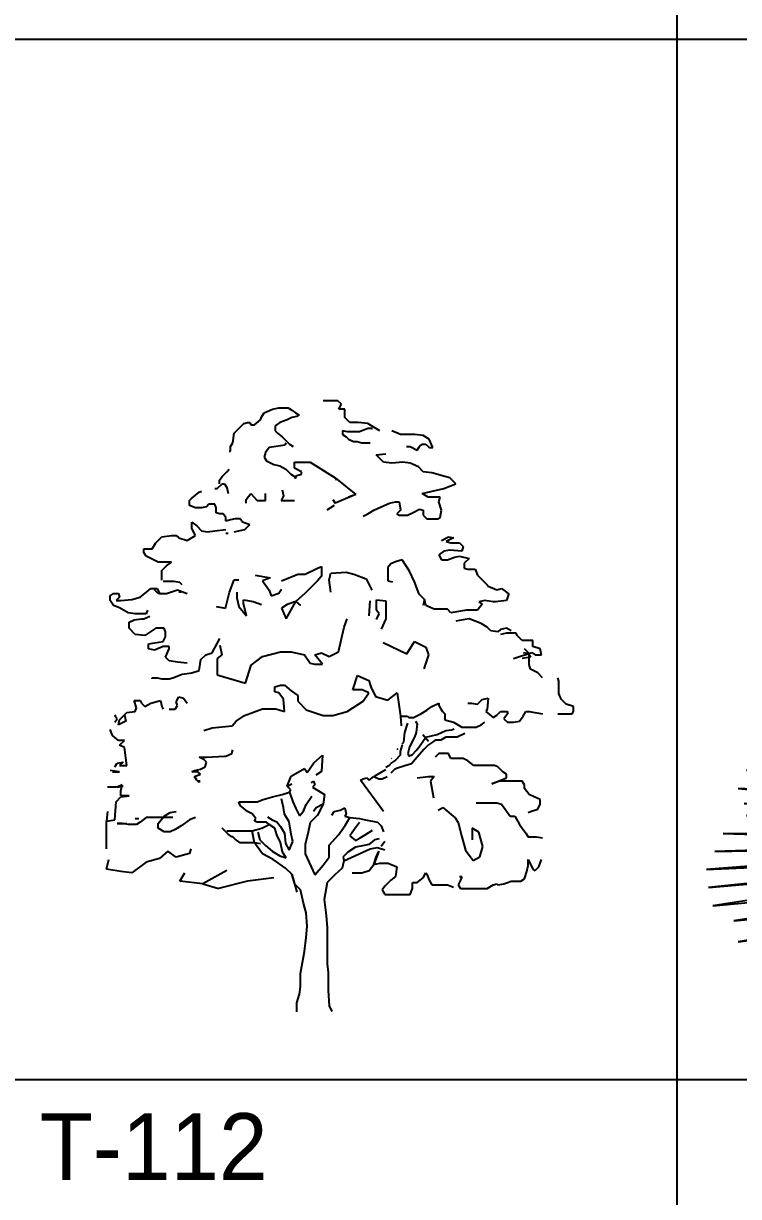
# Model space of a CAD drawing. Header units: millimetres. Extents: x 0 to 25200, y 0 to 17820.
# Drawn here: x 3224 to 4511, y 6852 to 8963 of the extents above; entities that cross this region are included whole.
import ezdxf
from ezdxf.enums import TextEntityAlignment as Align

# ---------------------------------------------------------------- set-up
doc = ezdxf.new("R2010")
doc.units = ezdxf.units.MM
doc.header["$LTSCALE"] = 100
doc.header["$MEASUREMENT"] = 0
for name, color, linetype in [('CO-TREE', 251, 'Continuous'), ('TB-FORM', 7, 'Continuous'), ('TB-TEXT', 4, 'Continuous')]:
    doc.layers.add(name, color=color, linetype=linetype)
doc.styles.add('DH-TEXT', font='')
doc.styles.get('DH-TEXT').set_extended_font_data('HY울릉도L')

# ---------------------------------------------------------------- blocks, each defined once
blk = doc.blocks.new('T-112')
at = {"layer": 'CO-TREE'}
for p, q in [((58.536, 1099.692), (47.7, 1099.692)), ((73.704, 1099.692), (58.536, 1099.692)), ((80.208, 1093.188), (73.704, 1099.692)), ((-62.856, 1071.504), (-58.524, 1078.008)), ((-58.524, 1078.008), (-43.356, 1084.512)), ((-43.356, 1084.512), (-32.508, 1086.684)), ((-32.508, 1086.684), (-15.168, 1086.684)), ((-15.168, 1086.684), (-8.664, 1082.352)), ((-8.664, 1082.352), (-2.16, 1078.008)), ((-2.16, 1078.008), (4.344, 1073.676)), ((75.876, 1084.512), (80.208, 1093.188)), ((80.208, 1084.512), (75.876, 1084.512)), ((86.712, 1084.512), (80.208, 1084.512)), ((86.712, 1073.676), (86.712, 1084.512)), ((-104.052, 1049.832), (-95.376, 1058.496)), ((-95.376, 1058.496), (-88.872, 1060.668)), ((-88.872, 1060.668), (-84.54, 1060.668)), ((-84.54, 1060.668), (-82.368, 1056.336)), ((-82.368, 1056.336), (-75.864, 1056.336)), ((-75.864, 1056.336), (-65.028, 1065)), ((-65.028, 1065), (-62.856, 1071.504)), ((-30.348, 1060.668), (-39.012, 1054.164)), ((-23.844, 1062.84), (-30.348, 1060.668)), ((-17.34, 1065), (-23.844, 1062.84)), ((-8.664, 1069.344), (-17.34, 1065)), ((0, 1071.504), (-8.664, 1069.344)), ((4.344, 1073.676), (0, 1071.504)), ((86.712, 1069.344), (86.712, 1073.676)), ((95.388, 1060.668), (86.712, 1069.344)), ((110.556, 1060.668), (95.388, 1060.668)), ((127.896, 1058.496), (110.556, 1060.668)), ((134.4, 1054.164), (127.896, 1058.496)), ((-114.888, 1023.816), (-112.716, 1041.156)), ((-112.716, 1041.156), (-104.052, 1049.832)), ((-112.716, 1041.156), (-112.716, 1041.156)), ((-39.012, 1054.164), (-39.012, 1045.5)), ((-39.012, 1045.5), (-34.68, 1041.156)), ((-34.68, 1041.156), (-26.004, 1034.652)), ((-26.004, 1034.652), (-19.5, 1028.148)), ((91.044, 1043.328), (82.38, 1045.5)), ((82.38, 1045.5), (82.38, 1038.996)), ((82.38, 1038.996), (88.884, 1034.652)), ((88.884, 1034.652), (93.216, 1030.32)), ((99.72, 1043.328), (91.044, 1043.328)), ((112.728, 1043.328), (99.72, 1043.328)), ((117.06, 1045.5), (112.728, 1043.328)), ((123.564, 1047.66), (117.06, 1045.5)), ((127.896, 1049.832), (123.564, 1047.66)), ((136.572, 1049.832), (127.896, 1049.832)), ((149.58, 1045.5), (134.4, 1054.164)), ((134.4, 1049.832), (136.572, 1049.832)), ((186.432, 1038.996), (171.252, 1045.5)), ((195.096, 1038.996), (186.432, 1038.996)), ((212.448, 1038.996), (195.096, 1038.996)), ((227.616, 1036.824), (212.448, 1038.996)), ((238.452, 1030.32), (227.616, 1036.824)), ((-119.22, 1017.312), (-114.888, 1023.816)), ((-119.22, 1008.648), (-119.22, 1017.312)), ((-49.86, 1015.152), (-56.352, 1006.476)), ((-36.852, 1017.312), (-49.86, 1015.152)), ((-21.672, 1019.484), (-36.852, 1017.312)), ((-19.5, 1023.816), (-21.672, 1019.484)), ((-19.5, 1028.148), (-13.008, 1021.656)), ((-19.5, 1023.816), (-19.5, 1023.816)), ((-13.008, 1021.656), (-6.504, 1017.312)), ((93.216, 1030.32), (101.892, 1025.988)), ((101.892, 1025.988), (108.396, 1025.988)), ((108.396, 1025.988), (117.06, 1023.816)), ((117.06, 1023.816), (123.564, 1023.816)), ((123.564, 1023.816), (132.24, 1023.816)), ((197.268, 1017.312), (197.268, 1017.312)), ((197.268, 1017.312), (203.772, 1017.312)), ((203.772, 1017.312), (216.78, 1010.808)), ((216.78, 1010.808), (221.112, 1017.312)), ((221.112, 1017.312), (225.444, 1021.656)), ((225.444, 1021.656), (231.948, 1021.656)), ((231.948, 1021.656), (238.452, 1015.152)), ((244.956, 1015.152), (238.452, 1030.32)), ((238.452, 1015.152), (244.956, 1015.152)), ((-121.392, 1008.648), (-119.22, 1008.648)), ((-56.352, 1006.476), (-58.524, 997.8)), ((-58.524, 997.8), (-54.192, 991.296)), ((143.076, 1002.144), (160.416, 1004.304)), ((156.084, 989.136), (143.076, 1002.144)), ((-130.056, 967.452), (-125.724, 971.796)), ((-125.724, 971.796), (-121.392, 976.128)), ((-54.192, 991.296), (-41.184, 984.804)), ((-41.184, 984.804), (-30.348, 982.632)), ((-30.348, 982.632), (-19.5, 976.128)), ((-19.5, 976.128), (-10.836, 967.452)), ((-4.332, 978.3), (-4.332, 989.136)), ((-4.332, 989.136), (23.844, 989.136)), ((8.676, 971.796), (-4.332, 978.3)), ((8.676, 967.452), (8.676, 971.796)), ((23.844, 989.136), (69.372, 960.948)), ((171.252, 986.964), (156.084, 989.136)), ((190.764, 989.136), (171.252, 986.964)), ((203.772, 986.964), (190.764, 989.136)), ((218.94, 980.46), (203.772, 986.964)), ((227.616, 971.796), (218.94, 980.46)), ((242.796, 969.624), (227.616, 971.796)), ((-143.064, 941.448), (-134.4, 950.112)), ((-138.732, 956.616), (-134.4, 963.12)), ((-138.732, 952.284), (-138.732, 956.616)), ((-138.732, 950.112), (-138.732, 952.284)), ((-134.4, 963.12), (-130.056, 967.452)), ((-134.4, 950.112), (-130.056, 950.112)), ((-130.056, 950.112), (-125.724, 943.608)), ((-10.836, 967.452), (-4.332, 963.12)), ((-4.332, 963.12), (-2.16, 958.788)), ((-2.16, 960.948), (0, 965.292)), ((-2.16, 960.948), (-2.16, 960.948)), ((0, 965.292), (8.676, 967.452)), ((69.372, 960.948), (71.544, 956.616)), ((69.372, 960.948), (106.224, 930.6)), ((71.544, 956.616), (71.544, 956.616)), ((266.64, 963.12), (242.796, 969.624)), ((264.468, 941.448), (286.14, 950.112)), ((275.304, 960.948), (266.64, 963.12)), ((286.14, 950.112), (275.304, 960.948)), ((-188.592, 924.096), (-175.584, 934.944)), ((-175.584, 934.944), (-171.252, 937.104)), ((-147.408, 941.448), (-145.236, 941.448)), ((-145.236, 941.448), (-143.064, 941.448)), ((-125.724, 943.608), (-123.552, 932.772)), ((-91.044, 921.936), (-82.368, 932.772)), ((-82.368, 932.772), (-71.532, 919.764)), ((-56.352, 919.764), (-56.352, 932.772)), ((-26.004, 939.276), (-23.844, 928.44)), ((106.224, 930.6), (69.372, 915.432)), ((106.224, 930.6), (93.216, 926.268)), ((225.444, 932.772), (264.468, 941.448)), ((236.292, 926.268), (225.444, 932.772)), ((-192.924, 919.764), (-188.592, 924.096)), ((-192.924, 911.1), (-192.924, 919.764)), ((-182.088, 906.756), (-192.924, 911.1)), ((-162.576, 908.928), (-171.252, 906.756)), ((-158.244, 913.26), (-162.576, 908.928)), ((-147.408, 913.26), (-158.244, 913.26)), ((-145.236, 906.756), (-147.408, 913.26)), ((-91.044, 917.604), (-91.044, 921.936)), ((-91.044, 915.432), (-91.044, 917.604)), ((-71.532, 919.764), (-56.352, 919.764)), ((-23.844, 928.44), (-28.176, 919.764)), ((-28.176, 919.764), (-23.844, 919.764)), ((-23.844, 919.764), (-15.168, 919.764)), ((-15.168, 919.764), (-4.332, 919.764)), ((67.2, 911.1), (60.696, 906.756)), ((65.04, 921.936), (69.372, 915.432)), ((138.744, 902.424), (151.74, 908.928)), ((151.74, 908.928), (166.92, 915.432)), ((166.92, 915.432), (177.756, 917.604)), ((177.756, 917.604), (184.26, 917.604)), ((184.26, 917.604), (186.432, 902.424)), ((257.964, 926.268), (236.292, 926.268)), ((255.792, 917.604), (257.964, 926.268)), ((260.136, 902.424), (255.792, 917.604)), ((-173.412, 906.756), (-182.088, 906.756)), ((-171.252, 906.756), (-173.412, 906.756)), ((-145.236, 898.092), (-145.236, 906.756)), ((-138.732, 895.92), (-145.236, 898.092)), ((-132.228, 895.92), (-138.732, 895.92)), ((-127.896, 889.416), (-132.228, 895.92)), ((-127.896, 882.912), (-127.896, 889.416)), ((-110.556, 887.256), (-119.22, 885.084)), ((-101.88, 887.256), (-110.556, 887.256)), ((-97.548, 880.752), (-101.88, 887.256)), ((60.696, 906.756), (54.192, 902.424)), ((119.232, 891.588), (127.896, 895.92)), ((127.896, 895.92), (138.744, 902.424)), ((186.432, 902.424), (179.928, 895.92)), ((179.928, 895.92), (184.26, 893.748)), ((184.26, 893.748), (199.44, 893.748)), ((199.44, 893.748), (208.104, 898.092)), ((208.104, 898.092), (221.112, 904.596)), ((221.112, 904.596), (227.616, 902.424)), ((227.616, 902.424), (227.616, 893.748)), ((227.616, 893.748), (234.12, 887.256)), ((234.12, 887.256), (253.632, 887.256)), ((253.632, 887.256), (257.964, 889.416)), ((257.964, 889.416), (260.136, 902.424)), ((-188.592, 869.904), (-188.592, 880.752)), ((-188.592, 880.752), (-179.916, 874.248)), ((-182.088, 856.908), (-188.592, 869.904)), ((-179.916, 874.248), (-171.252, 865.572)), ((-171.252, 865.572), (-160.404, 863.4)), ((-160.404, 863.4), (-147.408, 865.572)), ((-147.408, 865.572), (-127.896, 867.744)), ((-119.22, 885.084), (-127.896, 882.912)), ((-127.896, 882.912), (-127.896, 882.912)), ((-112.716, 863.4), (-93.204, 867.744)), ((-84.54, 876.408), (-97.548, 880.752)), ((-93.204, 867.744), (-86.7, 874.248)), ((-86.7, 874.248), (-84.54, 876.408)), ((-253.62, 843.9), (-242.784, 854.736)), ((-242.784, 854.736), (-225.444, 856.908)), ((-225.444, 856.908), (-216.768, 856.908)), ((-216.768, 856.908), (-212.436, 852.564)), ((-212.436, 852.564), (-197.256, 848.232)), ((-197.256, 848.232), (-182.088, 856.908)), ((-127.896, 861.24), (-123.552, 861.24)), ((260.136, 848.232), (273.144, 854.736)), ((281.808, 852.564), (268.8, 846.06)), ((268.8, 846.06), (277.476, 843.9)), ((273.144, 854.736), (281.808, 852.564)), ((-275.304, 826.548), (-275.304, 833.052)), ((-275.304, 833.052), (-260.124, 833.052)), ((-270.96, 820.056), (-275.304, 826.548)), ((-260.124, 833.052), (-253.62, 843.9)), ((264.468, 828.72), (255.792, 822.216)), ((275.304, 830.892), (264.468, 828.72)), ((296.988, 828.72), (275.304, 830.892)), ((277.476, 843.9), (292.644, 843.9)), ((292.644, 843.9), (299.148, 837.396)), ((299.148, 837.396), (296.988, 828.72)), ((-249.288, 809.208), (-270.96, 820.056)), ((-227.604, 809.208), (-249.288, 809.208)), ((-242.784, 794.04), (-234.108, 802.704)), ((-234.108, 802.704), (-225.444, 809.208)), ((-225.444, 809.208), (-227.604, 809.208)), ((168.984, 806.292), (163.86, 799.464)), ((177.516, 809.712), (168.984, 806.292)), ((189.468, 813.12), (177.516, 809.712)), ((203.124, 792.636), (189.468, 813.12)), ((189.468, 813.12), (189.468, 813.12)), ((255.792, 822.216), (260.136, 813.552)), ((260.136, 813.552), (270.972, 813.552)), ((270.972, 813.552), (283.98, 817.884)), ((283.98, 817.884), (292.644, 820.056)), ((292.644, 820.056), (309.996, 815.712)), ((309.996, 815.712), (301.32, 807.048)), ((301.32, 807.048), (301.32, 804.876)), ((301.32, 804.876), (301.32, 798.372)), ((-242.784, 783.204), (-242.784, 794.04)), ((-242.784, 776.7), (-242.784, 783.204)), ((-75.096, 785.808), (-47.784, 780.684)), ((-27.312, 775.572), (1.716, 787.512)), ((1.716, 787.512), (15.36, 787.512)), ((15.36, 787.512), (35.844, 797.76)), ((35.844, 797.76), (44.388, 801.168)), ((44.388, 784.104), (37.56, 775.572)), ((44.388, 801.168), (44.388, 784.104)), ((58.032, 777.276), (61.452, 789.228)), ((61.452, 789.228), (88.764, 790.932)), ((88.764, 790.932), (102.42, 787.512)), ((102.42, 787.512), (124.608, 778.98)), ((163.86, 799.464), (163.86, 775.572)), ((211.656, 773.868), (203.124, 792.636)), ((301.32, 798.372), (307.824, 796.2)), ((307.824, 796.2), (320.832, 796.2)), ((320.832, 796.2), (325.164, 785.364)), ((325.164, 785.364), (342.504, 768.024)), ((-273.132, 752.856), (-262.296, 761.52)), ((-262.296, 761.52), (-251.448, 761.52)), ((-251.448, 761.52), (-247.116, 752.856)), ((-242.784, 776.7), (-242.784, 776.7)), ((-229.776, 774.528), (-240.612, 774.528)), ((-221.1, 774.528), (-229.776, 774.528)), ((-210.264, 772.356), (-221.1, 774.528)), ((-205.932, 768.024), (-210.264, 772.356)), ((-121.188, 755.088), (-112.656, 777.276)), ((-112.656, 777.276), (-104.112, 777.276)), ((-47.784, 780.684), (-61.44, 775.572)), ((-61.44, 775.572), (-49.5, 758.496)), ((-32.424, 753.384), (-27.312, 760.212)), ((25.608, 763.62), (15.36, 753.384)), ((37.56, 775.572), (25.608, 763.62)), ((61.452, 755.088), (58.032, 777.276)), ((124.608, 778.98), (134.844, 758.496)), ((163.86, 775.572), (172.404, 773.868)), ((220.188, 751.668), (211.656, 773.868)), ((342.504, 768.024), (344.676, 765.852)), ((344.676, 765.852), (359.844, 759.348)), ((359.844, 759.348), (368.52, 761.52)), ((368.52, 761.52), (377.196, 755.016)), ((-336, 748.512), (-329.496, 752.856)), ((-336, 739.848), (-336, 748.512)), ((-329.496, 731.172), (-336, 739.848)), ((-329.496, 752.856), (-320.82, 752.856)), ((-318.648, 746.352), (-325.152, 739.848)), ((-325.152, 739.848), (-316.488, 739.848)), ((-320.82, 752.856), (-318.648, 746.352)), ((-316.488, 739.848), (-296.976, 742.008)), ((-296.976, 742.008), (-281.796, 746.352)), ((-281.796, 746.352), (-273.132, 752.856)), ((-249.288, 752.856), (-255.792, 759.348)), ((-247.116, 752.856), (-249.288, 752.856)), ((-247.116, 752.856), (-234.108, 752.856)), ((-234.108, 752.856), (-214.608, 759.348)), ((-214.608, 759.348), (-214.608, 759.348)), ((-214.608, 759.348), (-197.256, 752.856)), ((-208.104, 755.016), (-212.436, 755.016)), ((-208.104, 755.016), (-208.104, 755.016)), ((-128.016, 726.072), (-121.188, 755.088)), ((-107.532, 755.088), (-107.532, 744.84)), ((-107.532, 744.84), (-104.112, 729.48)), ((-95.58, 741.432), (-78.516, 738.012)), ((-95.58, 734.604), (-95.58, 741.432)), ((-49.5, 758.496), (-49.5, 758.496)), ((-49.5, 758.496), (-46.08, 748.26)), ((-46.08, 748.26), (-32.424, 753.384)), ((15.36, 753.384), (-1.704, 738.012)), ((131.436, 739.728), (129.732, 712.416)), ((143.376, 741.432), (160.452, 739.728)), ((143.376, 722.652), (143.376, 741.432)), ((160.452, 739.728), (160.452, 707.292)), ((229.788, 742.008), (220.188, 751.668)), ((229.788, 742.008), (227.616, 731.172)), ((231.948, 731.172), (229.788, 742.008)), ((231.948, 731.172), (229.788, 742.008)), ((338.172, 739.848), (327.336, 737.676)), ((353.34, 737.676), (338.172, 739.848)), ((377.196, 739.848), (357.684, 737.676)), ((377.196, 755.016), (381.528, 752.856)), ((381.528, 752.856), (377.196, 739.848)), ((-318.648, 726.84), (-329.496, 731.172)), ((-303.48, 718.164), (-318.648, 726.84)), ((-290.472, 716.004), (-303.48, 718.164)), ((-268.8, 722.508), (-270.96, 716.004)), ((-268.8, 722.508), (-268.8, 722.508)), ((-145.08, 729.48), (-128.016, 726.072)), ((-104.112, 729.48), (-90.456, 712.416)), ((-90.456, 712.416), (-95.58, 734.604)), ((-78.516, 738.012), (-63.156, 732.9)), ((-17.064, 732.9), (-27.312, 726.072)), ((-27.312, 726.072), (-18.768, 707.292)), ((-18.768, 707.292), (-1.704, 738.012)), ((-1.704, 738.012), (-17.064, 732.9)), ((-1.704, 738.012), (6.828, 731.196)), ((148.5, 715.824), (143.376, 722.652)), ((247.128, 724.668), (231.948, 731.172)), ((260.136, 724.668), (247.128, 724.668)), ((270.972, 724.668), (260.136, 724.668)), ((277.476, 718.164), (270.972, 724.668)), ((305.652, 722.508), (277.476, 718.164)), ((325.164, 722.508), (305.652, 722.508)), ((333.84, 733.344), (325.164, 722.508)), ((327.336, 737.676), (333.84, 733.344)), ((357.684, 737.676), (353.34, 737.676)), ((-301.308, 700.824), (-292.644, 705.156)), ((-301.308, 689.988), (-301.308, 700.824)), ((-292.644, 705.156), (-279.636, 707.328)), ((-281.796, 716.004), (-290.472, 716.004)), ((-270.96, 716.004), (-281.796, 716.004)), ((-279.636, 707.328), (-275.304, 707.328)), ((-275.304, 707.328), (-264.456, 711.66)), ((85.344, 691.932), (90.468, 707.292)), ((143.376, 705.588), (148.5, 715.824)), ((160.452, 707.292), (151.92, 688.524)), ((299.148, 705.156), (286.14, 702.996)), ((309.996, 707.328), (299.148, 705.156)), ((320.832, 702.996), (309.996, 707.328)), ((331.668, 698.652), (320.832, 702.996)), ((342.504, 692.148), (331.668, 698.652)), ((-290.472, 679.152), (-301.308, 689.988)), ((-273.132, 676.98), (-290.472, 679.152)), ((-253.62, 689.988), (-273.132, 676.98)), ((-238.452, 689.988), (-253.62, 689.988)), ((-236.28, 683.484), (-238.452, 689.988)), ((-236.28, 674.808), (-236.28, 683.484)), ((75.108, 647.556), (85.344, 691.932)), ((349.008, 685.656), (342.504, 692.148)), ((362.016, 683.484), (349.008, 685.656)), ((366.348, 687.816), (362.016, 683.484)), ((377.196, 689.988), (366.348, 687.816)), ((377.196, 681.312), (366.348, 679.152)), ((385.86, 685.656), (377.196, 689.988)), ((394.536, 681.312), (377.196, 681.312)), ((385.86, 685.656), (385.86, 685.656)), ((396.696, 676.98), (394.536, 681.312)), ((405.372, 668.304), (396.696, 676.98)), ((-266.628, 661.8), (-255.792, 663.972)), ((-266.628, 653.136), (-266.628, 661.8)), ((-255.792, 663.972), (-240.612, 666.144)), ((-240.612, 657.468), (-255.792, 650.964)), ((-240.612, 666.144), (-236.28, 674.808)), ((-229.776, 657.468), (-240.612, 657.468)), ((-229.776, 653.136), (-229.776, 657.468)), ((-151.908, 645.852), (-138.252, 671.448)), ((-138.252, 659.496), (-134.844, 642.432)), ((155.328, 664.62), (198, 644.136)), ((198, 644.136), (211.656, 666.324)), ((211.656, 666.324), (232.14, 656.088)), ((232.14, 656.088), (237.264, 642.432)), ((411.876, 668.304), (405.372, 668.304)), ((424.884, 668.304), (411.876, 668.304)), ((424.884, 663.972), (424.884, 668.304)), ((424.884, 657.468), (424.884, 663.972)), ((437.892, 653.136), (424.884, 657.468)), ((-255.792, 650.964), (-266.628, 653.136)), ((-236.28, 637.956), (-229.776, 653.136)), ((-229.776, 631.452), (-236.28, 637.956)), ((-175.584, 614.112), (-172.392, 633.9)), ((-172.392, 633.9), (-163.86, 642.432)), ((-163.86, 642.432), (-151.908, 645.852)), ((-134.844, 642.432), (-143.376, 635.604)), ((-143.376, 635.604), (-143.376, 606.588)), ((-81.924, 623.652), (-61.44, 639.024)), ((-61.44, 639.024), (-29.016, 647.556)), ((-29.016, 647.556), (-10.236, 647.556)), ((-10.236, 647.556), (13.656, 642.432)), ((13.656, 642.432), (23.904, 627.072)), ((32.436, 642.432), (44.388, 645.852)), ((46.092, 625.368), (32.436, 642.432)), ((44.388, 645.852), (58.032, 639.024)), ((58.032, 639.024), (75.108, 647.556)), ((237.264, 642.432), (228.72, 616.824)), ((390.192, 635.796), (422.712, 646.632)), ((420.54, 637.956), (405.372, 635.796)), ((407.544, 646.632), (416.208, 644.46)), ((418.38, 644.46), (409.704, 653.136)), ((416.208, 644.46), (420.54, 637.956)), ((418.38, 631.452), (418.38, 644.46)), ((422.712, 646.632), (429.216, 642.3)), ((429.216, 642.3), (440.052, 642.3)), ((440.052, 642.3), (437.892, 653.136)), ((-214.608, 629.292), (-229.776, 631.452)), ((-197.256, 627.12), (-214.608, 629.292)), ((-188.592, 609.78), (-175.584, 614.112)), ((-175.584, 614.112), (-175.584, 614.112)), ((-92.172, 591.228), (-81.924, 623.652)), ((23.904, 627.072), (32.436, 625.368)), ((32.436, 625.368), (46.092, 625.368)), ((418.38, 624.96), (418.38, 631.452)), ((420.54, 616.284), (418.38, 624.96)), ((433.548, 609.78), (420.54, 616.284)), ((-260.124, 598.944), (-260.124, 601.104)), ((-260.124, 601.104), (-251.448, 601.104)), ((-251.448, 601.104), (-242.784, 598.944)), ((-242.784, 598.944), (-229.776, 598.944)), ((-229.776, 598.944), (-223.272, 601.104)), ((-223.272, 601.104), (-205.932, 607.608)), ((-205.932, 607.608), (-188.592, 609.78)), ((-143.376, 606.588), (-92.172, 591.228)), ((100.704, 579.276), (109.248, 604.884)), ((109.248, 604.884), (129.732, 596.352)), ((129.732, 596.352), (133.14, 584.4)), ((442.224, 601.104), (433.548, 609.78)), ((471.696, 594.6), (469.536, 601.104)), ((471.696, 572.928), (471.696, 594.6)), ((-39.252, 584.4), (-29.016, 587.808)), ((-39.252, 575.868), (-39.252, 584.4)), ((-32.424, 574.152), (-39.252, 575.868)), ((-23.892, 562.212), (-32.424, 574.152)), ((-29.016, 587.808), (-22.188, 587.808)), ((-22.188, 587.808), (-10.236, 577.572)), ((-10.236, 577.572), (1.716, 569.04)), ((117.78, 579.276), (100.704, 579.276)), ((129.732, 574.152), (117.78, 579.276)), ((119.484, 558.792), (129.732, 574.152)), ((133.14, 584.4), (141.672, 567.324)), ((163.86, 560.508), (180.936, 574.152)), ((180.936, 574.152), (186.432, 531.744)), ((473.868, 566.424), (471.696, 572.928)), ((-288.3, 546.912), (-292.644, 559.92)), ((-292.644, 559.92), (-281.796, 559.92)), ((-281.796, 559.92), (-279.636, 555.588)), ((-279.636, 555.588), (-273.132, 549.084)), ((-273.132, 549.084), (-262.296, 555.588)), ((-262.296, 555.588), (-244.956, 559.92)), ((-244.956, 559.92), (-242.784, 549.084)), ((-242.784, 549.084), (-240.612, 544.752)), ((-218.94, 544.752), (-214.608, 551.256)), ((-216.768, 557.76), (-212.436, 566.424)), ((-214.608, 551.256), (-216.768, 557.76)), ((-212.436, 566.424), (-203.76, 564.252)), ((-203.76, 564.252), (-197.256, 555.588)), ((-22.188, 540.024), (-23.892, 562.212)), ((1.716, 569.04), (1.716, 558.792)), ((1.716, 558.792), (17.076, 543.432)), ((90.468, 540.024), (119.484, 558.792)), ((141.672, 567.324), (163.86, 560.508)), ((234.12, 542.58), (242.796, 549.084)), ((242.796, 549.084), (255.792, 555.588)), ((255.792, 555.588), (255.792, 551.256)), ((255.792, 551.256), (257.964, 546.912)), ((307.824, 555.588), (309.996, 555.588)), ((309.996, 555.588), (314.328, 555.588)), ((314.328, 555.588), (325.164, 553.416)), ((325.164, 553.416), (333.84, 562.092)), ((333.84, 562.092), (344.676, 564.252)), ((344.676, 564.252), (342.504, 544.752)), ((476.04, 562.092), (473.868, 566.424)), ((484.704, 553.416), (476.04, 562.092)), ((497.712, 549.084), (484.704, 553.416)), ((497.712, 540.408), (497.712, 549.084)), ((-327.324, 531.744), (-325.152, 533.904)), ((-322.992, 527.4), (-327.324, 531.744)), ((-318.648, 525.24), (-305.652, 538.248)), ((-309.984, 533.904), (-307.812, 523.068)), ((-305.652, 538.248), (-290.472, 540.408)), ((-290.472, 540.408), (-288.3, 546.912)), ((-229.776, 544.752), (-218.94, 544.752)), ((-109.236, 522.948), (-93.876, 533.196)), ((-93.876, 533.196), (-61.44, 545.136)), ((-61.44, 545.136), (-37.548, 545.136)), ((-37.548, 545.136), (-22.188, 540.024)), ((17.076, 543.432), (47.796, 533.196)), ((47.796, 533.196), (64.86, 533.196)), ((64.86, 533.196), (90.468, 540.024)), ((186.432, 531.744), (199.44, 531.744)), ((186.432, 531.744), (187.764, 514.416)), ((199.44, 531.744), (199.44, 531.744)), ((199.44, 531.744), (201.6, 529.572)), ((201.6, 529.572), (210.276, 529.572)), ((210.276, 529.572), (223.284, 536.076)), ((223.284, 536.076), (234.12, 542.58)), ((257.964, 546.912), (262.296, 540.408)), ((262.296, 540.408), (266.64, 536.076)), ((266.64, 536.076), (266.64, 527.4)), ((342.504, 544.752), (340.344, 540.408)), ((340.344, 540.408), (353.34, 529.572)), ((353.34, 529.572), (359.844, 533.904)), ((359.844, 533.904), (366.348, 540.408)), ((366.348, 540.408), (379.356, 540.408)), ((379.356, 536.076), (372.852, 527.4)), ((379.356, 540.408), (379.356, 536.076)), ((401.04, 523.068), (407.544, 531.744)), ((407.544, 531.744), (411.876, 540.408)), ((411.876, 540.408), (418.38, 540.408)), ((418.38, 540.408), (442.224, 536.076)), ((469.536, 536.076), (482.544, 536.076)), ((482.544, 536.076), (495.54, 536.076)), ((495.54, 536.076), (497.712, 540.408)), ((-331.656, 497.052), (-336, 507.9)), ((-327.324, 520.908), (-322.992, 527.4)), ((-320.82, 516.564), (-318.648, 525.24)), ((-307.812, 523.068), (-320.82, 516.564)), ((-167.268, 505.884), (-151.908, 511.008)), ((-151.908, 511.008), (-116.064, 514.416)), ((-116.064, 514.416), (-109.236, 522.948)), ((194.592, 502.464), (199.704, 519.54)), ((213.36, 522.948), (216.78, 517.836)), ((216.78, 517.836), (215.076, 502.464)), ((266.64, 527.4), (266.64, 525.24)), ((266.64, 525.24), (281.808, 520.908)), ((267.984, 505.884), (278.22, 507.588)), ((278.22, 507.588), (283.344, 509.292)), ((281.808, 520.908), (296.988, 512.232)), ((296.988, 512.232), (309.996, 512.232)), ((309.996, 512.232), (322.992, 512.232)), ((322.992, 512.232), (331.668, 516.564)), ((331.668, 516.564), (338.172, 520.908)), ((372.852, 527.4), (379.356, 520.908)), ((379.356, 520.908), (390.192, 520.908)), ((390.192, 520.908), (401.04, 523.068)), ((-320.82, 488.388), (-331.656, 497.052)), ((-309.984, 488.388), (-320.82, 488.388)), ((-318.648, 479.712), (-309.984, 488.388)), ((192.876, 485.4), (194.592, 502.464)), ((211.656, 493.932), (203.124, 476.868)), ((215.076, 502.464), (211.656, 493.932)), ((220.188, 476.868), (232.14, 493.932)), ((227.016, 499.056), (237.264, 487.104)), ((232.14, 493.932), (252.624, 499.056)), ((249.204, 488.808), (244.092, 485.4)), ((259.452, 488.808), (249.204, 488.808)), ((252.624, 499.056), (267.984, 505.884)), ((267.984, 493.932), (259.452, 488.808)), ((276.516, 493.932), (267.984, 493.932)), ((288.468, 493.932), (276.516, 493.932)), ((302.124, 500.76), (288.468, 493.932)), ((-309.984, 475.38), (-318.648, 479.712)), ((-305.652, 442.86), (-309.984, 475.38)), ((-127.896, 460.212), (-117.048, 464.544)), ((-117.048, 464.544), (-114.888, 471.048)), ((180.936, 471.744), (182.52, 473.556)), ((189.468, 480.276), (186.048, 468.336)), ((186.048, 468.336), (186.048, 461.508)), ((189.816, 481.896), (192.876, 485.4)), ((203.124, 476.868), (199.704, 464.916)), ((199.704, 464.916), (201.42, 459.792)), ((208.248, 463.212), (215.076, 470.04)), ((215.076, 470.04), (220.188, 476.868)), ((228.72, 471.744), (216.78, 458.088)), ((237.264, 480.276), (228.72, 471.744)), ((244.092, 485.4), (237.264, 480.276)), ((255.792, 464.544), (249.288, 458.04)), ((262.296, 464.544), (255.792, 464.544)), ((273.144, 464.544), (262.296, 464.544)), ((277.476, 455.868), (273.144, 464.544)), ((-327.324, 440.7), (-322.992, 447.204)), ((-322.992, 447.204), (-312.156, 449.364)), ((-312.156, 449.364), (-318.648, 442.86)), ((-166.908, 453.708), (-175.584, 458.04)), ((-175.584, 458.04), (-162.576, 458.04)), ((-162.576, 449.364), (-166.908, 453.708)), ((-164.748, 440.7), (-162.576, 449.364)), ((-162.576, 458.04), (-130.056, 460.212)), ((-130.056, 460.212), (-127.896, 460.212)), ((18.78, 430.776), (30.732, 447.852)), ((30.732, 447.852), (46.092, 461.508)), ((46.092, 461.508), (44.388, 432.492)), ((170.688, 447.852), (165.576, 442.728)), ((177.516, 452.964), (170.688, 447.852)), ((170.748, 455.724), (171.3, 456.612)), ((186.048, 461.508), (177.516, 452.964)), ((206.532, 446.136), (194.592, 442.728)), ((201.42, 459.792), (208.248, 463.212)), ((216.78, 458.088), (206.532, 446.136)), ((288.312, 455.868), (277.476, 455.868)), ((299.148, 455.868), (288.312, 455.868)), ((307.824, 451.536), (299.148, 455.868)), ((318.66, 442.86), (307.824, 451.536)), ((-318.648, 432.024), (-336, 434.196)), ((-331.656, 432.024), (-318.648, 432.024)), ((-318.648, 442.86), (-305.652, 442.86)), ((-188.592, 432.024), (-184.248, 434.196)), ((-177.756, 432.024), (-188.592, 432.024)), ((-184.248, 434.196), (-173.412, 436.356)), ((-184.248, 423.36), (-173.412, 427.692)), ((-179.916, 416.856), (-184.248, 423.36)), ((-173.412, 427.692), (-177.756, 432.024)), ((-173.412, 436.356), (-164.748, 440.7)), ((-173.412, 427.692), (-173.412, 427.692)), ((-17.34, 406.008), (-10.236, 423.948)), ((-10.236, 423.948), (13.656, 437.604)), ((-10.236, 423.948), (-10.236, 423.948)), ((13.656, 437.604), (18.78, 430.776)), ((44.388, 432.492), (34.14, 425.664)), ((130.068, 416.856), (138.744, 423.36)), ((138.744, 423.36), (147.408, 419.016)), ((139.968, 423.948), (160.452, 435.9)), ((153.912, 419.016), (162.588, 423.36)), ((165.576, 442.728), (160.452, 439.308)), ((175.812, 435.9), (168.984, 429.072)), ((179.232, 437.604), (175.812, 435.9)), ((194.592, 442.728), (179.232, 437.604)), ((216.78, 421.188), (236.292, 423.36)), ((236.292, 423.36), (247.128, 423.36)), ((247.128, 423.36), (240.624, 414.684)), ((329.496, 442.86), (318.66, 442.86)), ((340.344, 442.86), (329.496, 442.86)), ((355.512, 442.86), (340.344, 442.86)), ((362.016, 440.7), (355.512, 442.86)), ((370.692, 432.024), (362.016, 440.7)), ((377.196, 427.692), (370.692, 432.024)), ((377.196, 421.188), (377.196, 427.692)), ((-325.152, 403.848), (-340.332, 403.848)), ((-312.156, 406.008), (-325.152, 403.848)), ((-314.316, 408.18), (-322.992, 403.848)), ((-322.992, 403.848), (-312.156, 406.008)), ((-316.488, 397.344), (-314.316, 408.18)), ((-175.584, 412.512), (-179.916, 416.856)), ((-175.584, 416.856), (-175.584, 412.512)), ((-17.34, 406.008), (-8.664, 410.352)), ((-10.836, 399.504), (-17.34, 406.008)), ((-17.34, 406.008), (-17.34, 406.008)), ((26.016, 412.512), (30.348, 414.684)), ((32.52, 408.18), (28.188, 403.848)), ((28.188, 403.848), (39.024, 397.344)), ((30.348, 414.684), (32.52, 408.18)), ((114.9, 416.856), (119.232, 419.016)), ((156.084, 360.492), (114.9, 416.856)), ((119.232, 419.016), (125.736, 421.188)), ((125.736, 421.188), (130.068, 416.856)), ((147.408, 419.016), (153.912, 419.016)), ((240.624, 414.684), (245.796, 384.696)), ((351.18, 410.352), (377.196, 421.188)), ((364.188, 414.684), (351.18, 410.352)), ((377.196, 414.684), (364.188, 414.684)), ((390.192, 414.684), (377.196, 414.684)), ((405.372, 414.684), (390.192, 414.684)), ((409.704, 408.18), (405.372, 414.684)), ((409.704, 401.676), (409.704, 408.18)), ((418.38, 390.84), (409.704, 401.676)), ((-325.152, 377.832), (-316.488, 386.508)), ((-316.488, 388.668), (-316.488, 397.344)), ((-316.488, 386.508), (-301.308, 388.668)), ((-301.308, 388.668), (-316.488, 388.668)), ((-71.532, 377.832), (-60.696, 382.164)), ((-60.696, 382.164), (-43.356, 386.508)), ((-43.356, 386.508), (-26.004, 390.84)), ((-23.892, 367.62), (-27.312, 382.992)), ((-26.004, 390.84), (-13.008, 395.172)), ((-13.008, 395.172), (-10.836, 399.504)), ((-13.008, 395.172), (-6.828, 377.868)), ((17.076, 372.744), (27.312, 388.104)), ((27.312, 388.104), (27.312, 388.104)), ((39.024, 397.344), (49.86, 390.84)), ((49.86, 390.84), (47.7, 373.5)), ((427.044, 386.508), (418.38, 390.84)), ((437.892, 382.164), (427.044, 386.508)), ((437.892, 373.5), (437.892, 382.164)), ((-340.332, 360.492), (-342.504, 343.152)), ((-340.332, 360.492), (-340.332, 360.492)), ((-340.332, 360.492), (-340.332, 360.492)), ((-327.324, 345.312), (-325.152, 377.832)), ((-227.604, 358.32), (-216.768, 360.492)), ((-101.88, 371.328), (-104.052, 377.832)), ((-104.052, 377.832), (-91.044, 377.832)), ((-88.872, 360.492), (-101.88, 371.328)), ((-91.044, 377.832), (-82.368, 377.832)), ((-80.208, 356.16), (-88.872, 360.492)), ((-82.368, 377.832), (-71.532, 377.832)), ((-22.188, 355.68), (-23.892, 367.62)), ((-6.828, 377.868), (-1.704, 365.916)), ((-1.704, 365.916), (5.124, 352.26)), ((5.124, 352.26), (11.952, 360.792)), ((11.952, 360.792), (17.076, 372.744)), ((34.692, 366.996), (30.348, 360.492)), ((47.7, 373.5), (34.692, 366.996)), ((47.7, 373.5), (37.56, 353.964)), ((62.868, 353.988), (67.2, 360.492)), ((67.2, 360.492), (78.048, 362.652)), ((78.048, 362.652), (86.712, 366.996)), ((86.712, 366.996), (88.884, 356.16)), ((254.328, 362.508), (262.86, 367.62)), ((262.86, 367.62), (285.048, 348.852)), ((322.992, 375.66), (340.344, 375.66)), ((340.344, 375.66), (359.844, 375.66)), ((359.844, 375.66), (368.52, 373.5)), ((368.52, 373.5), (375.024, 364.824)), ((375.024, 364.824), (379.356, 358.32)), ((416.208, 358.32), (420.54, 360.492)), ((420.54, 360.492), (433.548, 364.824)), ((433.548, 364.824), (437.892, 373.5)), ((-342.504, 343.152), (-327.324, 345.312)), ((-342.504, 317.136), (-342.504, 343.152)), ((-314.316, 338.808), (-322.992, 338.808)), ((-322.992, 338.808), (-305.652, 338.808)), ((-303.48, 336.648), (-314.316, 338.808)), ((-290.472, 347.484), (-283.968, 347.484)), ((-281.796, 340.98), (-288.3, 336.648)), ((-270.96, 349.656), (-281.796, 340.98)), ((-262.296, 349.656), (-270.96, 349.656)), ((-247.116, 349.656), (-262.296, 349.656)), ((-249.288, 338.808), (-238.452, 351.816)), ((-249.288, 330.144), (-249.288, 338.808)), ((-238.452, 349.656), (-247.116, 349.656)), ((-238.452, 351.816), (-227.604, 358.32)), ((-223.272, 349.656), (-238.452, 349.656)), ((-192.924, 345.312), (-208.104, 334.476)), ((-182.088, 349.656), (-192.924, 345.312)), ((-73.704, 347.484), (-80.208, 356.16)), ((-75.864, 343.152), (-73.704, 347.484)), ((-71.532, 340.98), (-75.864, 343.152)), ((-54.192, 340.98), (-71.532, 340.98)), ((-49.86, 336.648), (-54.192, 340.98)), ((-52.908, 350.556), (-44.376, 345.432)), ((-44.376, 345.432), (-35.844, 342.024)), ((-35.844, 342.024), (-29.016, 333.492)), ((-13.656, 342.024), (-22.188, 355.68)), ((-10.236, 319.836), (-13.656, 342.024)), ((23.904, 340.32), (20.484, 323.244)), ((37.56, 353.964), (23.904, 340.32)), ((62.868, 353.988), (62.868, 353.988)), ((88.884, 356.16), (86.712, 351.816)), ((86.712, 351.816), (95.388, 349.656)), ((87.06, 335.196), (95.388, 349.656)), ((95.388, 349.656), (112.728, 347.484)), ((112.656, 340.32), (104.124, 328.368)), ((112.728, 347.484), (123.564, 345.312)), ((123.564, 345.312), (145.248, 340.98)), ((145.248, 340.98), (151.74, 334.476)), ((285.048, 348.852), (290.172, 340.32)), ((290.172, 340.32), (297, 314.712)), ((379.356, 358.32), (383.688, 351.816)), ((383.688, 351.816), (392.364, 351.816)), ((392.364, 351.816), (401.04, 336.648)), ((416.208, 358.32), (416.208, 358.32)), ((-342.504, 293.292), (-342.504, 317.136)), ((-342.504, 317.136), (-342.504, 317.136)), ((-288.3, 336.648), (-303.48, 336.648)), ((-238.452, 323.64), (-249.288, 330.144)), ((-227.604, 323.64), (-238.452, 323.64)), ((-218.94, 327.972), (-227.604, 323.64)), ((-208.104, 334.476), (-218.94, 327.972)), ((-123.552, 319.308), (-134.4, 330.144)), ((-125.724, 325.812), (-121.392, 325.812)), ((-117.048, 314.964), (-123.552, 319.308)), ((-121.392, 325.812), (-112.716, 325.812)), ((-112.716, 325.812), (-97.548, 325.812)), ((-97.548, 325.812), (-80.208, 325.812)), ((-80.208, 325.812), (-62.856, 330.144)), ((-75.864, 304.128), (-80.208, 325.812)), ((-69.984, 323.244), (-66.564, 309.588)), ((-62.856, 330.144), (-49.86, 336.648)), ((-39.252, 330.072), (-49.86, 336.648)), ((-35.844, 318.12), (-39.252, 330.072)), ((-29.016, 304.476), (-35.844, 318.12)), ((-29.016, 333.492), (-22.188, 321.54)), ((-22.188, 321.54), (-20.484, 302.76)), ((-6.828, 306.18), (-10.236, 319.836)), ((20.484, 323.244), (15.36, 301.056)), ((58.536, 299.796), (75.108, 318.12)), ((75.108, 318.12), (87.06, 335.196)), ((104.124, 328.368), (95.592, 316.416)), ((114.36, 313.008), (122.904, 318.12)), ((122.904, 318.12), (136.56, 326.664)), ((151.74, 334.476), (156.084, 323.64)), ((315.78, 330.072), (315.78, 309.588)), ((327.72, 323.244), (315.78, 330.072)), ((334.548, 297.648), (327.72, 323.244)), ((401.04, 336.648), (411.876, 321.468)), ((411.876, 321.468), (416.208, 314.964)), ((-114.888, 314.964), (-117.048, 314.964)), ((-110.556, 310.632), (-114.888, 314.964)), ((-101.88, 304.128), (-110.556, 310.632)), ((-93.204, 304.128), (-101.88, 304.128)), ((-86.7, 304.128), (-93.204, 304.128)), ((-80.208, 304.128), (-86.7, 304.128)), ((-75.864, 304.128), (-80.208, 304.128)), ((-65.028, 301.956), (-75.864, 304.128)), ((-61.44, 283.992), (-75.864, 304.128)), ((-66.564, 309.588), (-56.328, 299.352)), ((-56.328, 299.352), (-44.376, 289.104)), ((-25.596, 287.4), (-29.016, 304.476)), ((-20.484, 302.76), (-13.656, 290.82)), ((-13.656, 290.82), (-6.828, 306.18)), ((15.36, 301.056), (15.36, 283.992)), ((58.536, 278.112), (58.536, 299.796)), ((105.828, 295.932), (92.172, 287.4)), ((95.592, 316.416), (105.828, 307.884)), ((105.828, 307.884), (114.36, 313.008)), ((121.188, 299.352), (105.828, 295.932)), ((129.732, 301.056), (121.188, 299.352)), ((139.968, 309.588), (129.732, 301.056)), ((148.5, 311.292), (139.968, 309.588)), ((158.244, 306.3), (151.74, 297.624)), ((297, 314.712), (303.828, 290.82)), ((329.436, 278.868), (334.548, 297.648)), ((416.208, 314.964), (420.54, 314.964)), ((420.54, 314.964), (431.388, 314.964)), ((431.388, 314.964), (442.224, 312.804)), ((-342.504, 293.292), (-342.504, 293.292)), ((-342.504, 293.292), (-342.504, 293.292)), ((-247.116, 275.952), (-270.96, 269.448)), ((-231.948, 288.96), (-247.116, 275.952)), ((-247.116, 275.952), (-247.116, 275.952)), ((-216.768, 278.112), (-231.948, 288.96)), ((-231.948, 288.96), (-231.948, 288.96)), ((-192.924, 284.616), (-216.768, 278.112)), ((-216.768, 278.112), (-216.768, 278.112)), ((-216.768, 278.112), (-216.768, 278.112)), ((-190.752, 293.292), (-192.924, 284.616)), ((-192.924, 284.616), (-192.924, 284.616)), ((-42.672, 273.744), (-61.44, 283.992)), ((-44.376, 289.104), (-30.72, 280.572)), ((-30.72, 280.572), (-18.768, 277.164)), ((-18.768, 277.164), (-25.596, 287.4)), ((15.36, 283.992), (32.436, 246.432)), ((47.796, 263.508), (58.536, 278.112)), ((92.172, 287.4), (83.64, 278.868)), ((83.64, 278.868), (84.54, 271.608)), ((84.54, 271.608), (132.24, 293.292)), ((132.24, 293.292), (145.248, 295.452)), ((147.408, 288.96), (138.744, 265.104)), ((138.744, 265.104), (143.076, 278.112)), ((143.076, 278.112), (147.408, 288.96)), ((145.248, 295.452), (158.244, 291.12)), ((303.828, 290.82), (317.484, 272.04)), ((317.484, 272.04), (329.436, 278.868)), ((-342.504, 256.44), (-338.16, 273.78)), ((-316.488, 252.108), (-342.504, 256.44)), ((-342.504, 256.44), (-342.504, 256.44)), ((-338.16, 273.78), (-338.16, 273.78)), ((-338.16, 273.78), (-338.16, 273.78)), ((-270.96, 269.448), (-296.976, 249.936)), ((-270.96, 269.448), (-270.96, 269.448)), ((-125.724, 254.268), (-169.08, 230.424)), ((-125.724, 254.268), (-125.724, 254.268)), ((-20.484, 258.384), (-42.672, 273.744)), ((-8.664, 247.764), (-20.484, 258.384)), ((32.436, 246.432), (47.796, 263.508)), ((81.936, 258.384), (68.28, 246.432)), ((84.54, 271.608), (81.936, 258.384)), ((117.06, 249.936), (130.068, 254.268)), ((130.068, 254.268), (138.744, 265.104)), ((138.744, 265.104), (149.58, 267.276)), ((149.58, 267.276), (164.748, 267.276)), ((164.748, 267.276), (179.928, 260.772)), ((179.928, 260.772), (177.756, 243.432)), ((414.036, 252.108), (416.208, 262.944)), ((416.208, 262.944), (416.208, 273.78)), ((416.208, 273.78), (424.884, 256.44)), ((424.884, 256.44), (429.216, 254.268)), ((429.216, 254.268), (435.72, 260.772)), ((435.72, 260.772), (440.052, 273.78)), ((-296.976, 249.936), (-316.488, 252.108)), ((-316.488, 252.108), (-316.488, 252.108)), ((-296.976, 249.936), (-296.976, 249.936)), ((-210.264, 234.756), (-201.6, 249.936)), ((-210.264, 234.756), (-210.264, 234.756)), ((-169.08, 230.424), (-210.264, 234.756)), ((-88.872, 234.756), (-140.904, 221.76)), ((-41.184, 241.26), (-88.872, 234.756)), ((-88.872, 234.756), (-88.872, 234.756)), ((-41.184, 241.26), (-41.184, 241.26)), ((-41.184, 241.26), (-41.184, 241.26)), ((-8.664, 247.764), (0, 215.256)), ((-3.408, 229.368), (-8.664, 247.764)), ((54.624, 232.776), (49.5, 202.056)), ((68.28, 246.432), (54.624, 232.776)), ((99.72, 249.936), (99.72, 249.936)), ((99.72, 249.936), (117.06, 249.936)), ((169.092, 236.928), (158.244, 226.092)), ((177.756, 243.432), (169.092, 236.928)), ((208.104, 221.76), (208.104, 232.596)), ((208.104, 232.596), (216.78, 232.596)), ((216.78, 232.596), (227.616, 241.26)), ((227.616, 241.26), (231.948, 249.936)), ((231.948, 249.936), (234.12, 247.764)), ((234.12, 247.764), (238.452, 236.928)), ((238.452, 236.928), (242.796, 228.264)), ((294.816, 236.928), (290.484, 228.264)), ((292.644, 243.432), (296.988, 243.432)), ((296.988, 243.432), (294.816, 236.928)), ((372.852, 230.424), (385.86, 234.756)), ((385.86, 234.756), (403.2, 234.756)), ((403.2, 234.756), (409.704, 239.1)), ((409.704, 239.1), (414.036, 252.108)), ((-169.08, 230.424), (-169.08, 230.424)), ((-169.08, 230.424), (-140.904, 221.76)), ((-169.08, 230.424), (-169.08, 230.424)), ((-140.904, 221.76), (-140.904, 221.76)), ((-140.904, 221.76), (-140.904, 221.76)), ((6.828, 219.132), (-3.408, 229.368)), ((0, 215.256), (0, 215.256)), ((11.952, 195.228), (6.828, 219.132)), ((158.244, 226.092), (153.912, 219.588)), ((153.912, 219.588), (158.244, 210.912)), ((203.772, 210.912), (208.104, 221.76)), ((242.796, 228.264), (257.964, 228.264)), ((257.964, 228.264), (270.972, 228.264)), ((270.972, 228.264), (281.808, 223.92)), ((290.484, 228.264), (294.816, 221.76)), ((294.816, 221.76), (303.492, 221.76)), ((303.492, 221.76), (316.488, 221.76)), ((316.488, 221.76), (329.496, 221.76)), ((329.496, 221.76), (342.504, 221.76)), ((342.504, 221.76), (353.34, 228.264)), ((353.34, 228.264), (359.844, 230.424)), ((359.844, 230.424), (362.016, 228.264)), ((362.016, 228.264), (372.852, 230.424)), ((17.076, 178.164), (11.952, 195.228)), ((49.5, 202.056), (52.92, 173.04)), ((158.244, 210.912), (169.092, 210.912)), ((169.092, 210.912), (186.432, 210.912)), ((186.432, 210.912), (203.772, 210.912)), ((18.78, 154.26), (17.076, 178.164)), ((52.92, 173.04), (54.624, 150.852)), ((17.076, 133.788), (18.78, 154.26)), ((54.624, 150.852), (54.624, 123.54)), ((13.656, 108.18), (17.076, 133.788)), ((6.828, 68.916), (13.656, 108.18)), ((54.624, 123.54), (54.624, 104.76)), ((54.624, 104.76), (54.624, 85.992)), ((54.624, 85.992), (56.328, 70.632)), ((6.828, 45.024), (6.828, 68.916)), ((56.328, 70.632), (56.328, 38.196)), ((5.124, 31.368), (6.828, 45.024)), ((0, 16.008), (5.124, 31.368)), ((56.328, 38.196), (56.328, 38.196)), ((56.328, 38.196), (58.032, 10.884)), ((0, 9.18), (0, 16.008)), ((0, 0), (0, 9.18)), ((58.032, 10.884), (58.032, 10.884)), ((58.032, 10.884), (63.132, 0.684))]:
    blk.add_line(p, q, dxfattribs=at)
blk = doc.blocks.new('T-113')
at = {"layer": 'CO-TREE'}
for p, q in [((-13.9, 1234.7), (5, 1175.1)), ((16.4, 1234.7), (-2.6, 1175.1)), ((0, 1240.1), (0, 0)), ((-32.9, 1218.4), (1.2, 1153.4)), ((5, 1175.1), (-32.9, 1218.4)), ((35.3, 1218.4), (1.2, 1153.4)), ((-51.8, 1202.2), (1.2, 1137.2)), ((1.2, 1153.4), (-51.8, 1202.2)), ((0, 1202.2), (3.8, 0)), ((0, 1196.8), (11.4, 5.4)), ((30.3, 0), (0, 1196.8)), ((1.2, 1153.4), (54.3, 1202.2)), ((54.3, 1202.2), (1.2, 1137.2)), ((-70.8, 1175.1), (1.2, 1115.5)), ((1.2, 1137.2), (-70.8, 1175.1)), ((-139, 1153.4), (5, 1072.2)), ((1.2, 1093.9), (-139, 1153.4)), ((-85.9, 1148), (1.2, 1093.9)), ((1.2, 1115.5), (-85.9, 1148)), ((1.2, 1115.5), (88.4, 1148)), ((88.4, 1148), (1.2, 1093.9)), ((-116.3, 1110.1), (-2.6, 1056)), ((5, 1072.2), (-116.3, 1110.1)), ((-2.6, 1072.2), (118.7, 1110.1)), ((-131.4, 1077.6), (-2.6, 1018.1)), ((-2.6, 1034.3), (-131.4, 1077.6)), ((-101.1, 1077.6), (-2.6, 1034.3)), ((-2.6, 1056), (-101.1, 1077.6)), ((5, 1034.3), (133.8, 1077.6)), ((5, 1056), (103.5, 1077.6)), ((-2.6, 1018.1), (-139, 1056)), ((-139, 1056), (1.2, 996.4)), ((141.4, 1056), (1.2, 996.4)), ((5, 1018.1), (141.4, 1056)), ((-157.9, 1018.1), (-2.6, 980.1)), ((1.2, 996.4), (-157.9, 1018.1)), ((-188.3, 985.6), (8.8, 953.1)), ((-2.6, 980.1), (-188.3, 985.6)), ((190.7, 985.6), (-6.4, 953.1)), ((-214.8, 963.9), (1.2, 920.6)), ((8.8, 953.1), (-214.8, 963.9)), ((217.2, 963.9), (1.2, 920.6)), ((-222.4, 931.4), (1.2, 893.5)), ((1.2, 920.6), (-222.4, 931.4)), ((-218.6, 909.7), (-2.6, 871.8)), ((1.2, 893.5), (-218.6, 909.7)), ((221, 909.7), (5, 871.8)), ((-229.9, 893.5), (1.2, 850.2)), ((-2.6, 871.8), (-229.9, 893.5)), ((-237.5, 877.3), (5, 828.5)), ((1.2, 850.2), (-237.5, 877.3)), ((239.9, 877.3), (-2.6, 828.5)), ((1.2, 850.2), (239.9, 877.3)), ((-214.8, 844.8), (-2.6, 790.6)), ((1.2, 801.4), (-214.8, 844.8)), ((217.2, 844.8), (5, 790.6)), ((-260.3, 823.1), (-6.4, 758.1)), ((-2.6, 790.6), (-260.3, 823.1)), ((5, 790.6), (262.7, 823.1)), ((-264.1, 790.6), (8.8, 741.9)), ((-6.4, 758.1), (-264.1, 790.6)), ((-283, 769), (5, 725.6)), ((8.8, 741.9), (-283, 769)), ((285.4, 769), (-2.6, 725.6)), ((-313.3, 741.9), (8.8, 709.4)), ((5, 725.6), (-313.3, 741.9)), ((315.7, 741.9), (-6.4, 709.4)), ((-320.9, 720.2), (8.8, 682.3)), ((8.8, 709.4), (-320.9, 720.2)), ((-305.7, 709.4), (8.8, 666.1)), ((8.8, 682.3), (-305.7, 709.4)), ((308.2, 709.4), (-6.4, 666.1)), ((-332.3, 687.7), (-2.6, 611.9)), ((1.2, 622.7), (-332.3, 687.7)), ((334.7, 687.7), (5, 611.9)), ((-2.6, 611.9), (-347.4, 655.2)), ((-347.4, 655.2), (1.2, 584.8)), ((5, 611.9), (349.8, 655.2)), ((-362.6, 595.7), (1.2, 563.2)), ((1.2, 568.6), (-362.6, 595.7)), ((-351.2, 611.9), (1.2, 568.6)), ((1.2, 584.8), (-351.2, 611.9)), ((365, 595.7), (1.2, 563.2)), ((-370.2, 574), (-6.4, 541.5)), ((1.2, 563.2), (-370.2, 574)), ((1.2, 563.2), (372.6, 574)), ((372.6, 574), (8.8, 541.5)), ((-366.4, 552.3), (-2.6, 503.6)), ((-2.6, 509), (-366.4, 552.3)), ((5, 509), (368.8, 552.3)), ((368.8, 552.3), (5, 503.6)), ((-370.2, 525.3), (5, 481.9)), ((-2.6, 503.6), (-370.2, 525.3)), ((5, 503.6), (372.6, 525.3)), ((-362.6, 498.2), (-2.6, 465.7)), ((5, 481.9), (-362.6, 498.2)), ((365, 498.2), (5, 465.7)), ((-404.3, 471.1), (1.2, 411.6)), ((8.8, 433.2), (-404.3, 471.1)), ((-370.2, 476.5), (8.8, 433.2)), ((-2.6, 465.7), (-370.2, 476.5)), ((5, 465.7), (372.6, 476.5)), ((-427, 449.5), (1.2, 389.9)), ((1.2, 411.6), (-427, 449.5)), ((429.4, 449.5), (1.2, 389.9)), ((-457.3, 422.4), (1.2, 373.6)), ((1.2, 389.9), (-457.3, 422.4)), ((459.7, 422.4), (1.2, 373.6)), ((-468.7, 400.7), (1.2, 314.1)), ((1.2, 330.3), (-468.7, 400.7)), ((471.1, 400.7), (1.2, 314.1)), ((-476.3, 362.8), (5, 303.2)), ((1.2, 314.1), (-476.3, 362.8)), ((478.7, 362.8), (-2.6, 303.2)), ((-491.4, 330.3), (-2.6, 281.6)), ((5, 303.2), (-491.4, 330.3)), ((-480.1, 303.2), (-2.6, 276.2)), ((-2.6, 281.6), (-480.1, 303.2)), ((482.5, 303.2), (5, 276.2)), ((-2.6, 276.2), (-476.3, 281.6)), ((-476.3, 281.6), (-2.6, 243.7)), ((478.7, 281.6), (5, 243.7)), ((1.2, 232.9), (-533.1, 216.6)), ((-517.9, 249.1), (1.2, 232.9)), ((-2.6, 243.7), (-517.9, 249.1)), ((-2.6, 227.4), (-548.3, 184.1)), ((-548.3, 184.1), (12.6, 211.2)), ((12.6, 211.2), (-544.5, 151.6)), ((-533.1, 216.6), (-2.6, 227.4)), ((550.7, 184.1), (-10.2, 211.2)), ((535.5, 216.6), (5, 227.4)), ((-544.5, 151.6), (1.2, 200.4)), ((1.2, 200.4), (-536.9, 119.1)), ((1.2, 200.4), (539.3, 119.1)), ((-536.9, 119.1), (5, 167.9)), ((5, 167.9), (-499, 92.1)), ((-499, 92.1), (-2.6, 135.4)), ((-2.6, 135.4), (-491.4, 54.2)), ((5, 135.4), (493.8, 54.2)), ((-491.4, 54.2), (-2.6, 119.1)), ((493.8, 54.2), (5, 119.1)), ((0, 0), (30.3, 0))]:
    blk.add_line(p, q, dxfattribs=at)

msp = doc.modelspace()

# ---------------------------------------------------------------- linework, layer by layer
at = {"layer": 'TB-FORM', "color": 251}
for p, q in [((4400, 16350), (4400, 510)), ((12000, 8934), (600, 8934)), ((12000, 7062), (600, 7062))]:
    msp.add_line(p, q, dxfattribs=at)

# ---------------------------------------------------------------- block references
at = {"layer": 'CO-TREE'}
for name, p in [('T-113', (5001.3, 7256.3)), ('T-112', (3715.9, 7184.6))]:
    msp.add_blockref(name, p, dxfattribs=at)

# ---------------------------------------------------------------- texts
at = {"layer": 'TB-TEXT', "style": 'DH-TEXT'}
msp.add_text('T-112', height=120, dxfattribs=at).set_placement((3253.3, 6942), align=Align.MIDDLE_LEFT)

doc.saveas('drawing.dxf')
